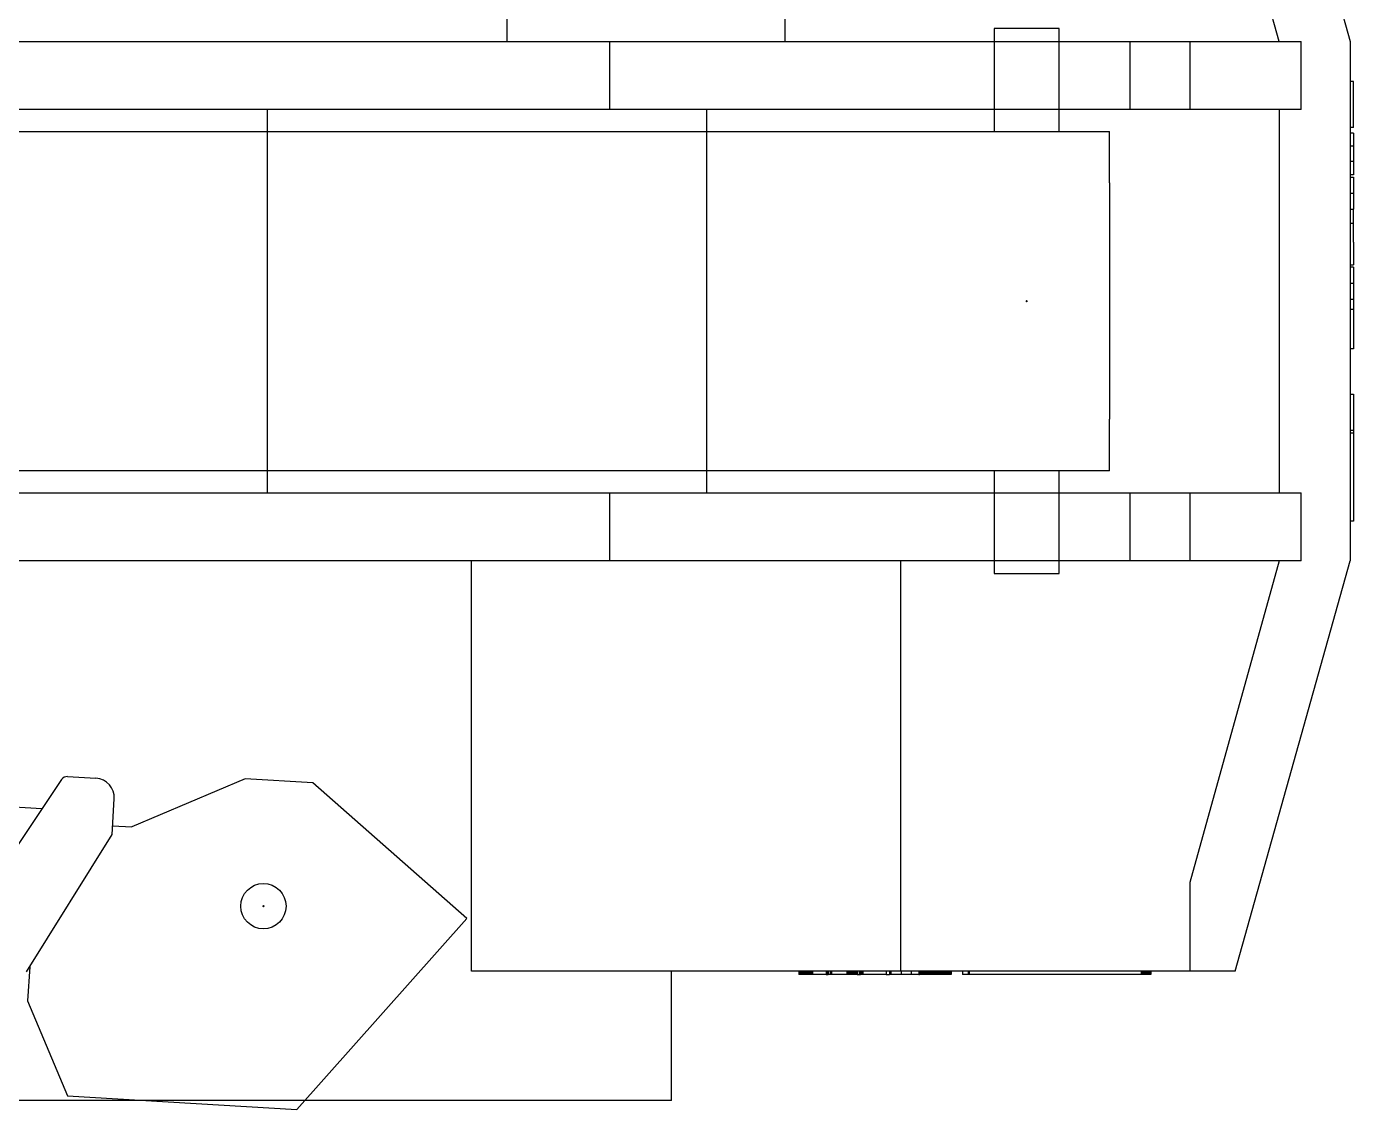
# Model space of a CAD drawing. Extents: x -120528 to -38681, y -40362 to 40632.
# Drawn here: x -57231 to -55181, y 30362 to 32034 of the extents above; entities that cross this region are included whole.
import ezdxf

# ---------------------------------------------------------------- set-up
doc = ezdxf.new("R2010")
doc.units = 0
doc.header["$PDMODE"] = 35
doc.layers.get('0').update_dxf_attribs({"linetype": 'CONTINUOUS'})

msp = doc.modelspace()

# ---------------------------------------------------------------- linework, layer by layer
at = {"color": 40, "linetype": 'Continuous'}
for p, q in [((-56488.63, 32011.22), (-56488.63, 32645.22)), ((-56058.63, 32011.22), (-56058.63, 32645.22)), ((-55363.63, 32645.22), (-55185.63, 32011.22)), ((-55295.63, 32011.22), (-55433.63, 32508.22)), ((-58020.21, 32011.22), (-56329.63, 32011.22)), ((-56329.63, 32011.22), (-55525.63, 32011.22)), ((-56329.63, 31906.22), (-56329.63, 32011.22)), ((-55525.63, 32011.22), (-55433.63, 32011.22)), ((-55525.63, 31906.22), (-55525.63, 32011.22)), ((-55433.63, 32011.22), (-55261.63, 32011.22)), ((-55433.63, 32011.22), (-55433.63, 31906.22)), ((-55261.63, 31906.22), (-55261.63, 32011.22)), ((-55185.63, 32011.22), (-55185.63, 31209.22)), ((-55180.63, 31949.22), (-55185.63, 31949.22)), ((-55180.63, 31944.6), (-55180.63, 31949.22)), ((-55180.63, 31926.21), (-55180.63, 31944.6)), ((-55180.63, 31901.16), (-55180.63, 31926.21)), ((-56329.63, 31906.22), (-59025.63, 31906.22)), ((-56858.63, 31314.22), (-56858.63, 31906.22)), ((-55525.63, 31906.22), (-56329.63, 31906.22)), ((-56180.63, 31906.22), (-56180.63, 31314.22)), ((-55433.63, 31906.22), (-55525.63, 31906.22)), ((-55261.63, 31906.22), (-55433.63, 31906.22)), ((-55295.63, 31906.22), (-55295.63, 31314.22)), ((-55180.63, 31882.78), (-55180.63, 31901.16)), ((-55180.63, 31878.16), (-55185.63, 31878.16)), ((-55180.63, 31869.71), (-55185.63, 31869.71)), ((-55180.63, 31878.16), (-55180.63, 31882.78)), ((-55180.63, 31869.71), (-55180.63, 31849.66)), ((-55180.63, 31849.66), (-55185.63, 31849.66)), ((-55180.63, 31849.66), (-55180.63, 31826.09)), ((-55180.63, 31826.09), (-55185.63, 31826.09)), ((-55180.63, 31826.09), (-55180.63, 31805.34)), ((-55180.63, 31805.34), (-55185.63, 31805.34)), ((-55185.63, 31801.64), (-55180.63, 31801.64)), ((-55180.63, 31801.64), (-55180.63, 31776.32)), ((-55180.63, 31776.32), (-55185.63, 31776.32)), ((-55180.63, 31776.32), (-55180.63, 31752.39)), ((-55185.63, 31752.39), (-55180.63, 31752.39)), ((-55180.63, 31726.27), (-55180.63, 31752.39)), ((-55180.63, 31730.23), (-55185.63, 31730.23)), ((-55180.63, 31701.19), (-55180.63, 31726.27)), ((-55180.63, 31701.19), (-55180.63, 31666.21)), ((-55185.63, 31666.21), (-55180.63, 31666.21)), ((-55180.63, 31662.51), (-55185.63, 31662.51)), ((-55180.63, 31662.51), (-55180.63, 31637.19)), ((-55180.63, 31637.19), (-55185.63, 31637.19)), ((-55180.63, 31637.19), (-55180.63, 31613.26)), ((-55185.63, 31613.26), (-55180.63, 31613.26)), ((-55180.63, 31613.26), (-55180.63, 31536.22)), ((-55180.63, 31597.43), (-55185.63, 31597.43)), ((-55180.63, 31536.22), (-55185.63, 31536.22)), ((-55185.63, 31466.21), (-55180.63, 31466.21)), ((-55180.63, 31466.21), (-55180.63, 31410.21)), ((-55180.63, 31410.21), (-55185.63, 31410.21)), ((-55185.63, 31406.71), (-55180.63, 31406.71)), ((-55180.63, 31410.21), (-55180.63, 31270.22)), ((-59025.63, 31314.22), (-56329.63, 31314.22)), ((-56329.63, 31314.22), (-55525.63, 31314.22)), ((-56329.63, 31209.22), (-56329.63, 31314.22)), ((-55525.63, 31314.22), (-55433.63, 31314.22)), ((-55525.63, 31209.22), (-55525.63, 31314.22)), ((-55433.63, 31314.22), (-55261.63, 31314.22)), ((-55433.63, 31314.22), (-55433.63, 31209.22)), ((-55261.63, 31209.22), (-55261.63, 31314.22)), ((-55180.63, 31270.22), (-55185.63, 31270.22)), ((-56329.63, 31209.22), (-59025.63, 31209.22)), ((-56543.63, 30575.22), (-56543.63, 31209.22)), ((-55525.63, 31209.22), (-56329.63, 31209.22)), ((-55880.63, 31209.22), (-55880.63, 30575.22)), ((-55433.63, 31209.22), (-55525.63, 31209.22)), ((-55261.63, 31209.22), (-55433.63, 31209.22)), ((-55295.63, 31209.22), (-55433.63, 30712.22)), ((-55363.63, 30575.22), (-55185.63, 31209.22)), ((-55433.63, 30712.22), (-55433.63, 30575.22)), ((-55880.63, 30575.22), (-56543.63, 30575.22)), ((-56234.63, 30375.22), (-56234.63, 30575.22)), ((-56037.69, 30575.22), (-56037.69, 30570.22)), ((-56037.65, 30575.22), (-56037.65, 30570.22)), ((-56037.6, 30575.22), (-56037.6, 30570.22)), ((-56037.55, 30575.22), (-56037.55, 30570.22)), ((-56037.48, 30575.22), (-56037.48, 30570.22)), ((-56037.41, 30575.22), (-56037.41, 30570.22)), ((-56037.33, 30575.22), (-56037.33, 30570.22)), ((-56037.24, 30575.22), (-56037.24, 30570.22)), ((-56037.15, 30575.22), (-56037.15, 30570.22)), ((-56037.04, 30575.22), (-56037.04, 30570.22)), ((-56036.93, 30575.22), (-56036.93, 30570.22)), ((-56036.81, 30575.22), (-56036.81, 30570.22)), ((-56036.69, 30575.22), (-56036.69, 30570.22)), ((-56036.55, 30575.22), (-56036.55, 30570.22)), ((-56036.41, 30575.22), (-56036.41, 30570.22)), ((-56036.26, 30575.22), (-56036.26, 30570.22)), ((-56036.1, 30575.22), (-56036.1, 30570.22)), ((-56035.93, 30575.22), (-56035.93, 30570.22)), ((-56035.76, 30575.22), (-56035.76, 30570.22)), ((-56035.58, 30575.22), (-56035.58, 30570.22)), ((-56035.39, 30575.22), (-56035.39, 30570.22)), ((-56035.19, 30575.22), (-56035.19, 30570.22)), ((-56034.98, 30575.22), (-56034.98, 30570.22)), ((-56034.77, 30575.22), (-56034.77, 30570.22)), ((-56034.55, 30575.22), (-56034.55, 30570.22)), ((-56034.32, 30575.22), (-56034.32, 30570.22)), ((-56034.08, 30575.22), (-56034.08, 30570.22)), ((-56033.84, 30575.22), (-56033.84, 30570.22)), ((-56033.59, 30575.22), (-56033.59, 30570.22)), ((-56033.33, 30575.22), (-56033.33, 30570.22)), ((-56033.06, 30575.22), (-56033.06, 30570.22)), ((-56032.78, 30575.22), (-56032.78, 30570.22)), ((-56032.15, 30575.22), (-56032.15, 30570.22)), ((-56031.78, 30575.22), (-56031.78, 30570.22)), ((-56031.41, 30575.22), (-56031.41, 30570.22)), ((-56031.03, 30575.22), (-56031.03, 30570.22)), ((-56030.63, 30575.22), (-56030.63, 30570.22)), ((-56030.23, 30575.22), (-56030.23, 30570.22)), ((-56029.82, 30575.22), (-56029.82, 30570.22)), ((-56029.4, 30575.22), (-56029.4, 30570.22)), ((-56028.96, 30575.22), (-56028.96, 30570.22)), ((-56028.52, 30575.22), (-56028.52, 30570.22)), ((-56028.07, 30575.22), (-56028.07, 30570.22)), ((-56027.61, 30575.22), (-56027.61, 30570.22)), ((-56027.14, 30575.22), (-56027.14, 30570.22)), ((-56026.66, 30575.22), (-56026.66, 30570.22)), ((-56026.17, 30575.22), (-56026.17, 30570.22)), ((-56025.67, 30575.22), (-56025.67, 30570.22)), ((-56025.16, 30575.22), (-56025.16, 30570.22)), ((-56024.65, 30575.22), (-56024.65, 30570.22)), ((-56024.12, 30575.22), (-56024.12, 30570.22)), ((-56023.58, 30575.22), (-56023.58, 30570.22)), ((-56023.04, 30575.22), (-56023.04, 30570.22)), ((-56022.48, 30575.22), (-56022.48, 30570.22)), ((-56021.92, 30575.22), (-56021.92, 30570.22)), ((-56021.34, 30575.22), (-56021.34, 30570.22)), ((-56020.76, 30575.22), (-56020.76, 30570.22)), ((-56020.17, 30575.22), (-56020.17, 30570.22)), ((-56018.96, 30575.22), (-56018.96, 30570.22)), ((-56017.71, 30575.22), (-56017.71, 30570.22)), ((-56016.43, 30575.22), (-56016.43, 30570.22)), ((-55995.47, 30575.22), (-55995.47, 30570.22)), ((-55993.27, 30575.22), (-55993.27, 30570.22)), ((-55992.25, 30575.22), (-55992.25, 30570.22)), ((-55989.5, 30575.22), (-55989.5, 30570.22)), ((-55988.33, 30575.22), (-55988.33, 30570.22)), ((-55987.35, 30575.22), (-55987.35, 30570.22)), ((-55963.54, 30575.22), (-55963.54, 30570.22)), ((-55962.76, 30575.22), (-55962.76, 30570.22)), ((-55962, 30575.22), (-55962, 30570.22)), ((-55961.25, 30575.22), (-55961.25, 30570.22)), ((-55960.88, 30575.22), (-55960.88, 30570.22)), ((-55960.52, 30575.22), (-55960.52, 30570.22)), ((-55960.16, 30575.22), (-55960.16, 30570.22)), ((-55959.8, 30575.22), (-55959.8, 30570.22)), ((-55959.45, 30575.22), (-55959.45, 30570.22)), ((-55959.1, 30575.22), (-55959.1, 30570.22)), ((-55958.76, 30575.22), (-55958.76, 30570.22)), ((-55958.42, 30575.22), (-55958.42, 30570.22)), ((-55958.08, 30575.22), (-55958.08, 30570.22)), ((-55957.75, 30575.22), (-55957.75, 30570.22)), ((-55957.42, 30575.22), (-55957.42, 30570.22)), ((-55957.09, 30575.22), (-55957.09, 30570.22)), ((-55956.77, 30575.22), (-55956.77, 30570.22)), ((-55956.45, 30575.22), (-55956.45, 30570.22)), ((-55956.14, 30575.22), (-55956.14, 30570.22)), ((-55955.83, 30575.22), (-55955.83, 30570.22)), ((-55955.53, 30575.22), (-55955.53, 30570.22)), ((-55955.23, 30575.22), (-55955.23, 30570.22)), ((-55954.93, 30575.22), (-55954.93, 30570.22)), ((-55954.64, 30575.22), (-55954.64, 30570.22)), ((-55954.35, 30575.22), (-55954.35, 30570.22)), ((-55954.07, 30575.22), (-55954.07, 30570.22)), ((-55953.79, 30575.22), (-55953.79, 30570.22)), ((-55953.51, 30575.22), (-55953.51, 30570.22)), ((-55953.24, 30575.22), (-55953.24, 30570.22)), ((-55952.97, 30575.22), (-55952.97, 30570.22)), ((-55952.72, 30575.22), (-55952.72, 30570.22)), ((-55952.48, 30575.22), (-55952.48, 30570.22)), ((-55952.24, 30575.22), (-55952.24, 30570.22)), ((-55952.02, 30575.22), (-55952.02, 30570.22)), ((-55951.8, 30575.22), (-55951.8, 30570.22)), ((-55951.59, 30575.22), (-55951.59, 30570.22)), ((-55951.38, 30575.22), (-55951.38, 30570.22)), ((-55951.19, 30575.22), (-55951.19, 30570.22)), ((-55951, 30575.22), (-55951, 30570.22)), ((-55950.82, 30575.22), (-55950.82, 30570.22)), ((-55950.65, 30575.22), (-55950.65, 30570.22)), ((-55950.48, 30575.22), (-55950.48, 30570.22)), ((-55950.32, 30575.22), (-55950.32, 30570.22)), ((-55950.17, 30575.22), (-55950.17, 30570.22)), ((-55950.03, 30575.22), (-55950.03, 30570.22)), ((-55949.9, 30575.22), (-55949.9, 30570.22)), ((-55948.85, 30575.22), (-55948.85, 30570.22)), ((-55948.84, 30575.22), (-55948.84, 30570.22)), ((-55948.84, 30575.22), (-55948.84, 30570.22)), ((-55947.83, 30575.22), (-55947.83, 30570.22)), ((-55944.34, 30575.22), (-55944.34, 30570.22)), ((-55942.25, 30575.22), (-55942.25, 30570.22)), ((-55942.25, 30575.22), (-55942.25, 30570.22)), ((-55942.24, 30575.22), (-55942.24, 30570.22)), ((-55940.26, 30575.22), (-55940.26, 30570.22)), ((-55939.73, 30575.22), (-55939.73, 30570.22)), ((-55938.79, 30575.22), (-55938.79, 30570.22)), ((-55902.94, 30575.22), (-55902.94, 30570.22)), ((-55897.78, 30575.22), (-55897.78, 30570.22)), ((-55895.72, 30575.22), (-55895.72, 30570.22)), ((-55433.63, 30575.22), (-55880.63, 30575.22)), ((-55879.81, 30575.22), (-55879.81, 30570.22)), ((-55863.9, 30575.22), (-55863.9, 30570.22)), ((-55852.3, 30575.22), (-55852.3, 30570.22)), ((-55851.16, 30575.22), (-55851.16, 30570.22)), ((-55850.99, 30575.22), (-55850.99, 30570.22)), ((-55850.93, 30575.22), (-55850.93, 30570.22)), ((-55850.86, 30575.22), (-55850.86, 30570.22)), ((-55850.78, 30575.22), (-55850.78, 30570.22)), ((-55850.7, 30575.22), (-55850.7, 30570.22)), ((-55850.6, 30575.22), (-55850.6, 30570.22)), ((-55850.49, 30575.22), (-55850.49, 30570.22)), ((-55850.38, 30575.22), (-55850.38, 30570.22)), ((-55850.26, 30575.22), (-55850.26, 30570.22)), ((-55850.13, 30575.22), (-55850.13, 30570.22)), ((-55849.99, 30575.22), (-55849.99, 30570.22)), ((-55849.84, 30575.22), (-55849.84, 30570.22)), ((-55849.68, 30575.22), (-55849.68, 30570.22)), ((-55849.52, 30575.22), (-55849.52, 30570.22)), ((-55849.34, 30575.22), (-55849.34, 30570.22)), ((-55849.16, 30575.22), (-55849.16, 30570.22)), ((-55848.97, 30575.22), (-55848.97, 30570.22)), ((-55848.77, 30575.22), (-55848.77, 30570.22)), ((-55848.56, 30575.22), (-55848.56, 30570.22)), ((-55848.34, 30575.22), (-55848.34, 30570.22)), ((-55848.11, 30575.22), (-55848.11, 30570.22)), ((-55847.88, 30575.22), (-55847.88, 30570.22)), ((-55847.63, 30575.22), (-55847.63, 30570.22)), ((-55847.38, 30575.22), (-55847.38, 30570.22)), ((-55847.12, 30575.22), (-55847.12, 30570.22)), ((-55846.85, 30575.22), (-55846.85, 30570.22)), ((-55846.57, 30575.22), (-55846.57, 30570.22)), ((-55846.29, 30575.22), (-55846.29, 30570.22)), ((-55845.99, 30575.22), (-55845.99, 30570.22)), ((-55845.69, 30575.22), (-55845.69, 30570.22)), ((-55845.37, 30575.22), (-55845.37, 30570.22)), ((-55845.05, 30575.22), (-55845.05, 30570.22)), ((-55844.72, 30575.22), (-55844.72, 30570.22)), ((-55844.3, 30575.22), (-55844.3, 30570.22)), ((-55843.86, 30575.22), (-55843.86, 30570.22)), ((-55843.42, 30575.22), (-55843.42, 30570.22)), ((-55842.96, 30575.22), (-55842.96, 30570.22)), ((-55842.5, 30575.22), (-55842.5, 30570.22)), ((-55842.03, 30575.22), (-55842.03, 30570.22)), ((-55841.54, 30575.22), (-55841.54, 30570.22)), ((-55841.05, 30575.22), (-55841.05, 30570.22)), ((-55840.54, 30575.22), (-55840.54, 30570.22)), ((-55840.03, 30575.22), (-55840.03, 30570.22)), ((-55839.5, 30575.22), (-55839.5, 30570.22)), ((-55838.97, 30575.22), (-55838.97, 30570.22)), ((-55838.42, 30575.22), (-55838.42, 30570.22)), ((-55837.87, 30575.22), (-55837.87, 30570.22)), ((-55837.3, 30575.22), (-55837.3, 30570.22)), ((-55836.73, 30575.22), (-55836.73, 30570.22)), ((-55836.14, 30575.22), (-55836.14, 30570.22)), ((-55835.55, 30575.22), (-55835.55, 30570.22)), ((-55834.94, 30575.22), (-55834.94, 30570.22)), ((-55834.33, 30575.22), (-55834.33, 30570.22)), ((-55833.71, 30575.22), (-55833.71, 30570.22)), ((-55833.08, 30575.22), (-55833.08, 30570.22)), ((-55832.43, 30575.22), (-55832.43, 30570.22)), ((-55831.78, 30575.22), (-55831.78, 30570.22)), ((-55831.12, 30575.22), (-55831.12, 30570.22)), ((-55830.45, 30575.22), (-55830.45, 30570.22)), ((-55829.08, 30575.22), (-55829.08, 30570.22)), ((-55827.67, 30575.22), (-55827.67, 30570.22)), ((-55826.22, 30575.22), (-55826.22, 30570.22)), ((-55824.81, 30575.22), (-55824.81, 30570.22)), ((-55823.44, 30575.22), (-55823.44, 30570.22)), ((-55822.11, 30575.22), (-55822.11, 30570.22)), ((-55821.45, 30575.22), (-55821.45, 30570.22)), ((-55820.81, 30575.22), (-55820.81, 30570.22)), ((-55820.18, 30575.22), (-55820.18, 30570.22)), ((-55819.55, 30575.22), (-55819.55, 30570.22)), ((-55818.94, 30575.22), (-55818.94, 30570.22)), ((-55818.33, 30575.22), (-55818.33, 30570.22)), ((-55817.74, 30575.22), (-55817.74, 30570.22)), ((-55817.16, 30575.22), (-55817.16, 30570.22)), ((-55816.58, 30575.22), (-55816.58, 30570.22)), ((-55816.02, 30575.22), (-55816.02, 30570.22)), ((-55815.46, 30575.22), (-55815.46, 30570.22)), ((-55814.92, 30575.22), (-55814.92, 30570.22)), ((-55814.38, 30575.22), (-55814.38, 30570.22)), ((-55813.86, 30575.22), (-55813.86, 30570.22)), ((-55813.34, 30575.22), (-55813.34, 30570.22)), ((-55812.84, 30575.22), (-55812.84, 30570.22)), ((-55812.34, 30575.22), (-55812.34, 30570.22)), ((-55811.86, 30575.22), (-55811.86, 30570.22)), ((-55811.38, 30575.22), (-55811.38, 30570.22)), ((-55810.92, 30575.22), (-55810.92, 30570.22)), ((-55810.46, 30575.22), (-55810.46, 30570.22)), ((-55810.02, 30575.22), (-55810.02, 30570.22)), ((-55809.58, 30575.22), (-55809.58, 30570.22)), ((-55809.16, 30575.22), (-55809.16, 30570.22)), ((-55808.75, 30575.22), (-55808.75, 30570.22)), ((-55808.35, 30575.22), (-55808.35, 30570.22)), ((-55808.02, 30575.22), (-55808.02, 30570.22)), ((-55807.71, 30575.22), (-55807.71, 30570.22)), ((-55807.4, 30575.22), (-55807.4, 30570.22)), ((-55807.11, 30575.22), (-55807.11, 30570.22)), ((-55806.82, 30575.22), (-55806.82, 30570.22)), ((-55806.54, 30575.22), (-55806.54, 30570.22)), ((-55806.27, 30575.22), (-55806.27, 30570.22)), ((-55806, 30575.22), (-55806, 30570.22)), ((-55805.75, 30575.22), (-55805.75, 30570.22)), ((-55805.51, 30575.22), (-55805.51, 30570.22)), ((-55805.27, 30575.22), (-55805.27, 30570.22)), ((-55805.04, 30575.22), (-55805.04, 30570.22)), ((-55804.82, 30575.22), (-55804.82, 30570.22)), ((-55804.61, 30575.22), (-55804.61, 30570.22)), ((-55804.41, 30575.22), (-55804.41, 30570.22)), ((-55804.22, 30575.22), (-55804.22, 30570.22)), ((-55804.03, 30575.22), (-55804.03, 30570.22)), ((-55803.86, 30575.22), (-55803.86, 30570.22)), ((-55803.69, 30575.22), (-55803.69, 30570.22)), ((-55803.54, 30575.22), (-55803.54, 30570.22)), ((-55803.39, 30575.22), (-55803.39, 30570.22)), ((-55803.25, 30575.22), (-55803.25, 30570.22)), ((-55803.11, 30575.22), (-55803.11, 30570.22)), ((-55802.99, 30575.22), (-55802.99, 30570.22)), ((-55802.88, 30575.22), (-55802.88, 30570.22)), ((-55802.77, 30575.22), (-55802.77, 30570.22)), ((-55802.68, 30575.22), (-55802.68, 30570.22)), ((-55802.59, 30575.22), (-55802.59, 30570.22)), ((-55802.51, 30575.22), (-55802.51, 30570.22)), ((-55802.44, 30575.22), (-55802.44, 30570.22)), ((-55802.38, 30575.22), (-55802.38, 30570.22)), ((-55802.33, 30575.22), (-55802.33, 30570.22)), ((-55802.23, 30575.22), (-55802.23, 30570.22)), ((-55784.85, 30575.22), (-55784.85, 30570.22)), ((-55775.81, 30575.22), (-55775.81, 30570.22)), ((-55774.5, 30575.22), (-55774.5, 30570.22)), ((-55508.84, 30575.22), (-55508.84, 30570.22)), ((-55508.48, 30575.22), (-55508.48, 30570.22)), ((-55507.35, 30575.22), (-55507.35, 30570.22)), ((-55506.26, 30575.22), (-55506.26, 30570.22)), ((-55505.21, 30575.22), (-55505.21, 30570.22)), ((-55504.2, 30575.22), (-55504.2, 30570.22)), ((-55503.24, 30575.22), (-55503.24, 30570.22)), ((-55502.32, 30575.22), (-55502.32, 30570.22)), ((-55501.45, 30575.22), (-55501.45, 30570.22)), ((-55500.62, 30575.22), (-55500.62, 30570.22)), ((-55499.84, 30575.22), (-55499.84, 30570.22)), ((-55499.1, 30575.22), (-55499.1, 30570.22)), ((-55498.4, 30575.22), (-55498.4, 30570.22)), ((-55497.76, 30575.22), (-55497.76, 30570.22)), ((-55497.15, 30575.22), (-55497.15, 30570.22)), ((-55496.6, 30575.22), (-55496.6, 30570.22)), ((-55496.09, 30575.22), (-55496.09, 30570.22)), ((-55495.63, 30575.22), (-55495.63, 30570.22)), ((-55495.21, 30575.22), (-55495.21, 30570.22)), ((-55494.84, 30575.22), (-55494.84, 30570.22)), ((-55494.52, 30575.22), (-55494.52, 30570.22)), ((-55494.25, 30575.22), (-55494.25, 30570.22)), ((-55494.03, 30575.22), (-55494.03, 30570.22)), ((-55493.86, 30575.22), (-55493.86, 30570.22)), ((-55493.73, 30575.22), (-55493.73, 30570.22)), ((-55493.66, 30575.22), (-55493.66, 30570.22)), ((-55493.63, 30575.22), (-55493.63, 30570.22)), ((-55363.63, 30575.22), (-55433.63, 30575.22)), ((-56037.65, 30570.22), (-56037.69, 30570.22)), ((-56037.6, 30570.22), (-56037.65, 30570.22)), ((-56037.55, 30570.22), (-56037.6, 30570.22)), ((-56037.48, 30570.22), (-56037.55, 30570.22)), ((-56037.41, 30570.22), (-56037.48, 30570.22)), ((-56037.33, 30570.22), (-56037.41, 30570.22)), ((-56037.24, 30570.22), (-56037.33, 30570.22)), ((-56037.15, 30570.22), (-56037.24, 30570.22)), ((-56037.04, 30570.22), (-56037.15, 30570.22)), ((-56036.93, 30570.22), (-56037.04, 30570.22)), ((-56036.81, 30570.22), (-56036.93, 30570.22)), ((-56036.69, 30570.22), (-56036.81, 30570.22)), ((-56036.55, 30570.22), (-56036.69, 30570.22)), ((-56036.41, 30570.22), (-56036.55, 30570.22)), ((-56036.26, 30570.22), (-56036.41, 30570.22)), ((-56036.1, 30570.22), (-56036.26, 30570.22)), ((-56035.93, 30570.22), (-56036.1, 30570.22)), ((-56035.76, 30570.22), (-56035.93, 30570.22)), ((-56035.58, 30570.22), (-56035.76, 30570.22)), ((-56035.39, 30570.22), (-56035.58, 30570.22)), ((-56035.19, 30570.22), (-56035.39, 30570.22)), ((-56034.98, 30570.22), (-56035.19, 30570.22)), ((-56034.77, 30570.22), (-56034.98, 30570.22)), ((-56034.55, 30570.22), (-56034.77, 30570.22)), ((-56034.32, 30570.22), (-56034.55, 30570.22)), ((-56034.08, 30570.22), (-56034.32, 30570.22)), ((-56033.84, 30570.22), (-56034.08, 30570.22)), ((-56033.59, 30570.22), (-56033.84, 30570.22)), ((-56033.33, 30570.22), (-56033.59, 30570.22)), ((-56033.06, 30570.22), (-56033.33, 30570.22)), ((-56032.78, 30570.22), (-56033.06, 30570.22)), ((-56032.5, 30570.22), (-56032.78, 30570.22)), ((-56032.15, 30570.22), (-56032.5, 30570.22)), ((-56031.78, 30570.22), (-56032.15, 30570.22)), ((-56031.41, 30570.22), (-56031.78, 30570.22)), ((-56031.03, 30570.22), (-56031.41, 30570.22)), ((-56030.63, 30570.22), (-56031.03, 30570.22)), ((-56030.23, 30570.22), (-56030.63, 30570.22)), ((-56029.82, 30570.22), (-56030.23, 30570.22)), ((-56029.4, 30570.22), (-56029.82, 30570.22)), ((-56028.96, 30570.22), (-56029.4, 30570.22)), ((-56028.52, 30570.22), (-56028.96, 30570.22)), ((-56028.07, 30570.22), (-56028.52, 30570.22)), ((-56027.61, 30570.22), (-56028.07, 30570.22)), ((-56027.14, 30570.22), (-56027.61, 30570.22)), ((-56026.66, 30570.22), (-56027.14, 30570.22)), ((-56026.17, 30570.22), (-56026.66, 30570.22)), ((-56025.67, 30570.22), (-56026.17, 30570.22)), ((-56025.16, 30570.22), (-56025.67, 30570.22)), ((-56024.65, 30570.22), (-56025.16, 30570.22)), ((-56024.12, 30570.22), (-56024.65, 30570.22)), ((-56023.58, 30570.22), (-56024.12, 30570.22)), ((-56023.04, 30570.22), (-56023.58, 30570.22)), ((-56022.48, 30570.22), (-56023.04, 30570.22)), ((-56021.92, 30570.22), (-56022.48, 30570.22)), ((-56021.34, 30570.22), (-56021.92, 30570.22)), ((-56020.76, 30570.22), (-56021.34, 30570.22)), ((-56020.17, 30570.22), (-56020.76, 30570.22)), ((-56018.96, 30570.22), (-56020.17, 30570.22)), ((-56017.71, 30570.22), (-56018.96, 30570.22)), ((-56016.43, 30570.22), (-56017.71, 30570.22)), ((-55995.47, 30570.22), (-56016.43, 30570.22)), ((-55995.47, 30570.22), (-55993.27, 30570.22)), ((-55993.27, 30570.22), (-55992.25, 30570.22)), ((-55989.5, 30570.22), (-55992.25, 30570.22)), ((-55988.33, 30570.22), (-55989.5, 30570.22)), ((-55987.35, 30570.22), (-55988.33, 30570.22)), ((-55963.54, 30570.22), (-55987.35, 30570.22)), ((-55962.76, 30570.22), (-55963.54, 30570.22)), ((-55962, 30570.22), (-55962.76, 30570.22)), ((-55961.25, 30570.22), (-55962, 30570.22)), ((-55960.88, 30570.22), (-55961.25, 30570.22)), ((-55960.52, 30570.22), (-55960.88, 30570.22)), ((-55960.16, 30570.22), (-55960.52, 30570.22)), ((-55959.8, 30570.22), (-55960.16, 30570.22)), ((-55959.45, 30570.22), (-55959.8, 30570.22)), ((-55959.1, 30570.22), (-55959.45, 30570.22)), ((-55958.76, 30570.22), (-55959.1, 30570.22)), ((-55958.42, 30570.22), (-55958.76, 30570.22)), ((-55958.08, 30570.22), (-55958.42, 30570.22)), ((-55957.75, 30570.22), (-55958.08, 30570.22)), ((-55957.42, 30570.22), (-55957.75, 30570.22)), ((-55957.09, 30570.22), (-55957.42, 30570.22)), ((-55956.77, 30570.22), (-55957.09, 30570.22)), ((-55956.45, 30570.22), (-55956.77, 30570.22)), ((-55956.14, 30570.22), (-55956.45, 30570.22)), ((-55955.83, 30570.22), (-55956.14, 30570.22)), ((-55955.53, 30570.22), (-55955.83, 30570.22)), ((-55955.23, 30570.22), (-55955.53, 30570.22)), ((-55954.93, 30570.22), (-55955.23, 30570.22)), ((-55954.64, 30570.22), (-55954.93, 30570.22)), ((-55954.35, 30570.22), (-55954.64, 30570.22)), ((-55954.07, 30570.22), (-55954.35, 30570.22)), ((-55953.79, 30570.22), (-55954.07, 30570.22)), ((-55953.51, 30570.22), (-55953.79, 30570.22)), ((-55953.24, 30570.22), (-55953.51, 30570.22)), ((-55952.97, 30570.22), (-55953.24, 30570.22)), ((-55952.72, 30570.22), (-55952.97, 30570.22)), ((-55952.48, 30570.22), (-55952.72, 30570.22)), ((-55952.24, 30570.22), (-55952.48, 30570.22)), ((-55952.02, 30570.22), (-55952.24, 30570.22)), ((-55951.8, 30570.22), (-55952.02, 30570.22)), ((-55951.59, 30570.22), (-55951.8, 30570.22)), ((-55951.38, 30570.22), (-55951.59, 30570.22)), ((-55951.19, 30570.22), (-55951.38, 30570.22)), ((-55951, 30570.22), (-55951.19, 30570.22)), ((-55950.82, 30570.22), (-55951, 30570.22)), ((-55950.65, 30570.22), (-55950.82, 30570.22)), ((-55950.48, 30570.22), (-55950.65, 30570.22)), ((-55950.32, 30570.22), (-55950.48, 30570.22)), ((-55950.17, 30570.22), (-55950.32, 30570.22)), ((-55950.03, 30570.22), (-55950.17, 30570.22)), ((-55949.9, 30570.22), (-55950.03, 30570.22)), ((-55948.88, 30570.22), (-55949.9, 30570.22)), ((-55948.85, 30570.22), (-55948.88, 30570.22)), ((-55948.84, 30570.22), (-55948.85, 30570.22)), ((-55947.83, 30570.22), (-55948.84, 30570.22)), ((-55947.83, 30570.22), (-55944.34, 30570.22)), ((-55944.34, 30570.22), (-55942.25, 30570.22)), ((-55942.24, 30570.22), (-55942.25, 30570.22)), ((-55940.53, 30570.22), (-55942.24, 30570.22)), ((-55940.26, 30570.22), (-55940.53, 30570.22)), ((-55939.73, 30570.22), (-55940.26, 30570.22)), ((-55938.79, 30570.22), (-55939.73, 30570.22)), ((-55902.94, 30570.22), (-55938.79, 30570.22)), ((-55902.94, 30570.22), (-55897.78, 30570.22)), ((-55895.72, 30570.22), (-55897.78, 30570.22)), ((-55879.81, 30570.22), (-55895.72, 30570.22)), ((-55863.9, 30570.22), (-55879.81, 30570.22)), ((-55852.3, 30570.22), (-55863.9, 30570.22)), ((-55852.3, 30570.22), (-55851.16, 30570.22)), ((-55850.99, 30570.22), (-55851.16, 30570.22)), ((-55850.93, 30570.22), (-55850.99, 30570.22)), ((-55850.86, 30570.22), (-55850.93, 30570.22)), ((-55850.78, 30570.22), (-55850.86, 30570.22)), ((-55850.7, 30570.22), (-55850.78, 30570.22)), ((-55850.6, 30570.22), (-55850.7, 30570.22)), ((-55850.49, 30570.22), (-55850.6, 30570.22)), ((-55850.38, 30570.22), (-55850.49, 30570.22)), ((-55850.26, 30570.22), (-55850.38, 30570.22)), ((-55850.13, 30570.22), (-55850.26, 30570.22)), ((-55849.99, 30570.22), (-55850.13, 30570.22)), ((-55849.84, 30570.22), (-55849.99, 30570.22)), ((-55849.68, 30570.22), (-55849.84, 30570.22)), ((-55849.52, 30570.22), (-55849.68, 30570.22)), ((-55849.34, 30570.22), (-55849.52, 30570.22)), ((-55849.16, 30570.22), (-55849.34, 30570.22)), ((-55848.97, 30570.22), (-55849.16, 30570.22)), ((-55848.77, 30570.22), (-55848.97, 30570.22)), ((-55848.56, 30570.22), (-55848.77, 30570.22)), ((-55848.34, 30570.22), (-55848.56, 30570.22)), ((-55848.11, 30570.22), (-55848.34, 30570.22)), ((-55847.88, 30570.22), (-55848.11, 30570.22)), ((-55847.63, 30570.22), (-55847.88, 30570.22)), ((-55847.38, 30570.22), (-55847.63, 30570.22)), ((-55847.12, 30570.22), (-55847.38, 30570.22)), ((-55846.85, 30570.22), (-55847.12, 30570.22)), ((-55846.57, 30570.22), (-55846.85, 30570.22)), ((-55846.29, 30570.22), (-55846.57, 30570.22)), ((-55845.99, 30570.22), (-55846.29, 30570.22)), ((-55845.69, 30570.22), (-55845.99, 30570.22)), ((-55845.37, 30570.22), (-55845.69, 30570.22)), ((-55845.05, 30570.22), (-55845.37, 30570.22)), ((-55844.72, 30570.22), (-55845.05, 30570.22)), ((-55844.3, 30570.22), (-55844.72, 30570.22)), ((-55843.86, 30570.22), (-55844.3, 30570.22)), ((-55843.42, 30570.22), (-55843.86, 30570.22)), ((-55842.96, 30570.22), (-55843.42, 30570.22)), ((-55842.5, 30570.22), (-55842.96, 30570.22)), ((-55842.03, 30570.22), (-55842.5, 30570.22)), ((-55841.54, 30570.22), (-55842.03, 30570.22)), ((-55841.05, 30570.22), (-55841.54, 30570.22)), ((-55840.54, 30570.22), (-55841.05, 30570.22)), ((-55840.03, 30570.22), (-55840.54, 30570.22)), ((-55839.5, 30570.22), (-55840.03, 30570.22)), ((-55838.97, 30570.22), (-55839.5, 30570.22)), ((-55838.42, 30570.22), (-55838.97, 30570.22)), ((-55837.87, 30570.22), (-55838.42, 30570.22)), ((-55837.3, 30570.22), (-55837.87, 30570.22)), ((-55836.73, 30570.22), (-55837.3, 30570.22)), ((-55836.14, 30570.22), (-55836.73, 30570.22)), ((-55835.55, 30570.22), (-55836.14, 30570.22)), ((-55834.94, 30570.22), (-55835.55, 30570.22)), ((-55834.33, 30570.22), (-55834.94, 30570.22)), ((-55833.71, 30570.22), (-55834.33, 30570.22)), ((-55833.08, 30570.22), (-55833.71, 30570.22)), ((-55832.43, 30570.22), (-55833.08, 30570.22)), ((-55831.78, 30570.22), (-55832.43, 30570.22)), ((-55831.12, 30570.22), (-55831.78, 30570.22)), ((-55830.45, 30570.22), (-55831.12, 30570.22)), ((-55829.08, 30570.22), (-55830.45, 30570.22)), ((-55827.67, 30570.22), (-55829.08, 30570.22)), ((-55826.22, 30570.22), (-55827.67, 30570.22)), ((-55824.81, 30570.22), (-55826.22, 30570.22)), ((-55823.44, 30570.22), (-55824.81, 30570.22)), ((-55822.11, 30570.22), (-55823.44, 30570.22)), ((-55821.45, 30570.22), (-55822.11, 30570.22)), ((-55820.81, 30570.22), (-55821.45, 30570.22)), ((-55820.18, 30570.22), (-55820.81, 30570.22)), ((-55819.55, 30570.22), (-55820.18, 30570.22)), ((-55818.94, 30570.22), (-55819.55, 30570.22)), ((-55818.33, 30570.22), (-55818.94, 30570.22)), ((-55817.74, 30570.22), (-55818.33, 30570.22)), ((-55817.16, 30570.22), (-55817.74, 30570.22)), ((-55816.58, 30570.22), (-55817.16, 30570.22)), ((-55816.02, 30570.22), (-55816.58, 30570.22)), ((-55815.46, 30570.22), (-55816.02, 30570.22)), ((-55814.92, 30570.22), (-55815.46, 30570.22)), ((-55814.38, 30570.22), (-55814.92, 30570.22)), ((-55813.86, 30570.22), (-55814.38, 30570.22)), ((-55813.34, 30570.22), (-55813.86, 30570.22)), ((-55812.84, 30570.22), (-55813.34, 30570.22)), ((-55812.34, 30570.22), (-55812.84, 30570.22)), ((-55811.86, 30570.22), (-55812.34, 30570.22)), ((-55811.38, 30570.22), (-55811.86, 30570.22)), ((-55810.92, 30570.22), (-55811.38, 30570.22)), ((-55810.46, 30570.22), (-55810.92, 30570.22)), ((-55810.02, 30570.22), (-55810.46, 30570.22)), ((-55809.58, 30570.22), (-55810.02, 30570.22)), ((-55809.16, 30570.22), (-55809.58, 30570.22)), ((-55808.75, 30570.22), (-55809.16, 30570.22)), ((-55808.35, 30570.22), (-55808.75, 30570.22)), ((-55808.02, 30570.22), (-55808.35, 30570.22)), ((-55807.71, 30570.22), (-55808.02, 30570.22)), ((-55807.4, 30570.22), (-55807.71, 30570.22)), ((-55807.11, 30570.22), (-55807.4, 30570.22)), ((-55806.82, 30570.22), (-55807.11, 30570.22)), ((-55806.54, 30570.22), (-55806.82, 30570.22)), ((-55806.27, 30570.22), (-55806.54, 30570.22)), ((-55806, 30570.22), (-55806.27, 30570.22)), ((-55805.75, 30570.22), (-55806, 30570.22)), ((-55805.51, 30570.22), (-55805.75, 30570.22)), ((-55805.27, 30570.22), (-55805.51, 30570.22)), ((-55805.04, 30570.22), (-55805.27, 30570.22)), ((-55804.82, 30570.22), (-55805.04, 30570.22)), ((-55804.61, 30570.22), (-55804.82, 30570.22)), ((-55804.41, 30570.22), (-55804.61, 30570.22)), ((-55804.22, 30570.22), (-55804.41, 30570.22)), ((-55804.03, 30570.22), (-55804.22, 30570.22)), ((-55803.86, 30570.22), (-55804.03, 30570.22)), ((-55803.69, 30570.22), (-55803.86, 30570.22)), ((-55803.54, 30570.22), (-55803.69, 30570.22)), ((-55803.39, 30570.22), (-55803.54, 30570.22)), ((-55803.25, 30570.22), (-55803.39, 30570.22)), ((-55803.11, 30570.22), (-55803.25, 30570.22)), ((-55802.99, 30570.22), (-55803.11, 30570.22)), ((-55802.88, 30570.22), (-55802.99, 30570.22)), ((-55802.77, 30570.22), (-55802.88, 30570.22)), ((-55802.68, 30570.22), (-55802.77, 30570.22)), ((-55802.59, 30570.22), (-55802.68, 30570.22)), ((-55802.51, 30570.22), (-55802.59, 30570.22)), ((-55802.44, 30570.22), (-55802.51, 30570.22)), ((-55802.38, 30570.22), (-55802.44, 30570.22)), ((-55802.33, 30570.22), (-55802.38, 30570.22)), ((-55802.23, 30570.22), (-55802.33, 30570.22)), ((-55775.81, 30570.22), (-55784.85, 30570.22)), ((-55774.5, 30570.22), (-55775.81, 30570.22)), ((-55508.84, 30570.22), (-55774.5, 30570.22)), ((-55508.48, 30570.22), (-55508.84, 30570.22)), ((-55507.35, 30570.22), (-55508.48, 30570.22)), ((-55506.26, 30570.22), (-55507.35, 30570.22)), ((-55505.21, 30570.22), (-55506.26, 30570.22)), ((-55504.2, 30570.22), (-55505.21, 30570.22)), ((-55503.24, 30570.22), (-55504.2, 30570.22)), ((-55502.32, 30570.22), (-55503.24, 30570.22)), ((-55501.45, 30570.22), (-55502.32, 30570.22)), ((-55500.62, 30570.22), (-55501.45, 30570.22)), ((-55499.84, 30570.22), (-55500.62, 30570.22)), ((-55499.1, 30570.22), (-55499.84, 30570.22)), ((-55498.4, 30570.22), (-55499.1, 30570.22)), ((-55497.76, 30570.22), (-55498.4, 30570.22)), ((-55497.15, 30570.22), (-55497.76, 30570.22)), ((-55496.6, 30570.22), (-55497.15, 30570.22)), ((-55496.09, 30570.22), (-55496.6, 30570.22)), ((-55495.63, 30570.22), (-55496.09, 30570.22)), ((-55495.21, 30570.22), (-55495.63, 30570.22)), ((-55494.84, 30570.22), (-55495.21, 30570.22)), ((-55494.52, 30570.22), (-55494.84, 30570.22)), ((-55494.25, 30570.22), (-55494.52, 30570.22)), ((-55494.03, 30570.22), (-55494.25, 30570.22)), ((-55493.86, 30570.22), (-55494.03, 30570.22)), ((-55493.73, 30570.22), (-55493.86, 30570.22)), ((-55493.66, 30570.22), (-55493.73, 30570.22)), ((-55493.63, 30570.22), (-55493.66, 30570.22)), ((-56234.63, 30375.22), (-57858.63, 30375.22))]:
    msp.add_line(p, q, dxfattribs=at)
at = {"color": 160, "linetype": 'Continuous'}
for p, q in [((-55635.63, 32031.22), (-55735.63, 32031.22)), ((-55735.63, 32031.22), (-55735.63, 31872.22)), ((-55635.63, 31872.22), (-55635.63, 32031.22)), ((-64494.63, 31872.22), (-55557.63, 31872.22)), ((-55557.63, 31792.72), (-55557.63, 31872.22)), ((-55557.63, 31792.72), (-55557.63, 31427.72)), ((-55557.63, 31348.22), (-55557.63, 31427.72)), ((-55557.63, 31348.22), (-64494.63, 31348.22)), ((-55735.63, 31348.22), (-55735.63, 31189.22)), ((-55635.63, 31189.22), (-55635.63, 31348.22)), ((-55735.63, 31189.22), (-55635.63, 31189.22))]:
    msp.add_line(p, q, dxfattribs=at)
at = {"color": 11, "linetype": 'Continuous'}
for p, q in [((-57207.43, 30825.97), (-62295.92, 31128.28)), ((-57177.04, 30871.31), (-57377.21, 30572.59)), ((-57168.15, 30875.73), (-57123.93, 30873.1)), ((-56893.59, 30872.24), (-57068.3, 30797.97)), ((-56788.78, 30866.01), (-56893.59, 30872.24)), ((-56550.78, 30656.53), (-56788.78, 30866.01)), ((-57099.04, 30786.47), (-57095.78, 30841.39)), ((-57231.24, 30574.27), (-57099.04, 30786.47)), ((-57098.25, 30799.75), (-57068.3, 30797.97)), ((-56813.73, 30361.6), (-56550.78, 30656.53)), ((-57226.39, 30582.06), (-57229.51, 30529.56)), ((-57229.51, 30529.56), (-57168.11, 30382.66)), ((-57168.11, 30382.66), (-56813.73, 30361.6))]:
    msp.add_line(p, q, dxfattribs=at)
msp.add_circle((-56865.2, 30675.61), 35, dxfattribs=at)
for centre, radius, start, end in [((-57168.74, 30865.75), 10, 86.62423, 146.17541), ((-57125.72, 30843.15), 30, 356.62423, 86.57577)]:
    msp.add_arc(centre, radius, start, end, dxfattribs=at)
at = {"color": 20, "linetype": 'Continuous'}
for p in [(-55685.63, 31610.22), (-56865.2, 30675.61)]:
    msp.add_point(p, dxfattribs=at)

doc.saveas('drawing.dxf')
